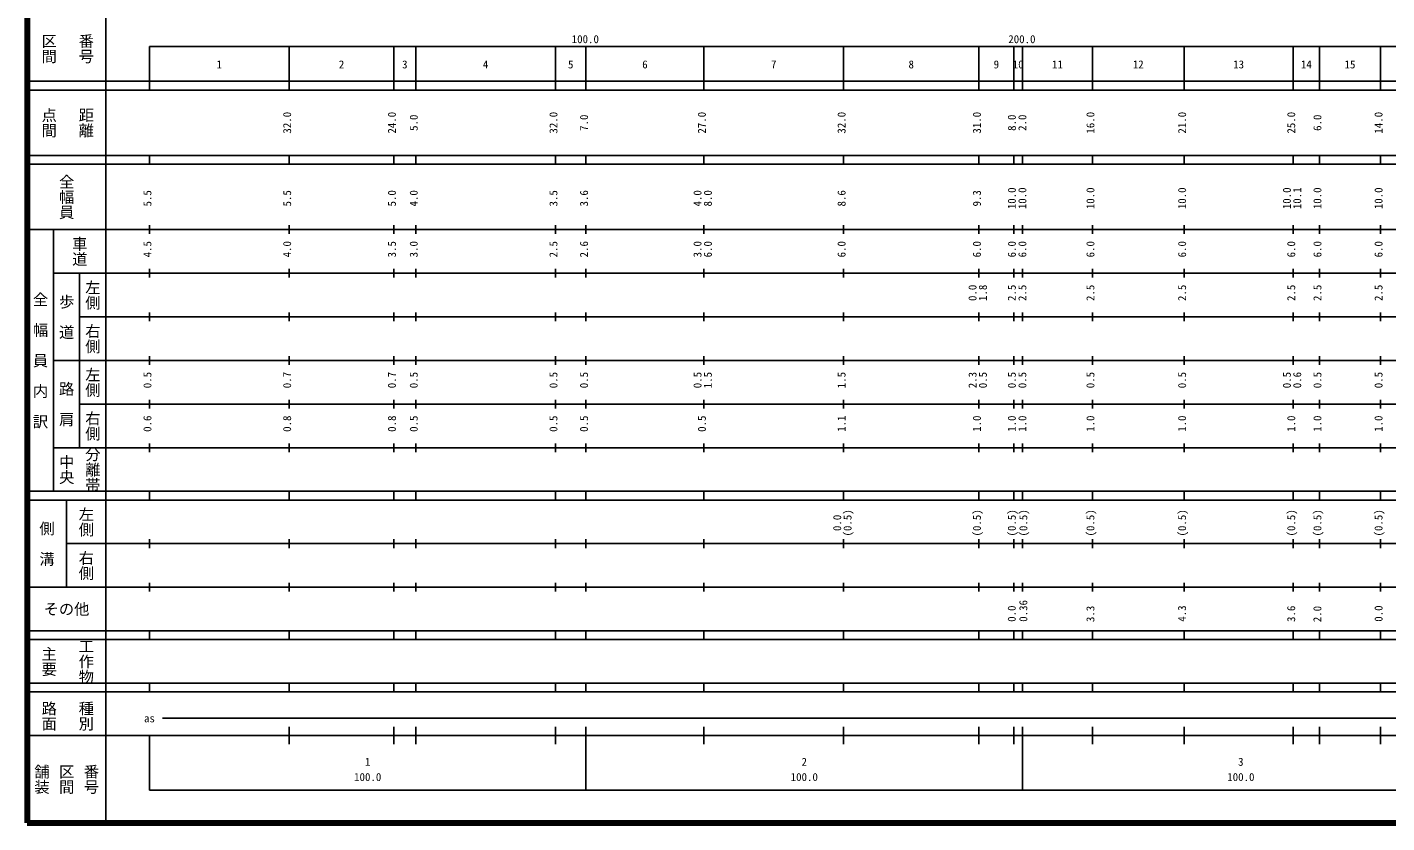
# Model space of a CAD drawing. Units: millimetres on the paper, enlarged 1000 times. Extents: x 40000 to 680000, y 20000 to 380000.
# Drawn here: x 40000 to 351433, y 20000 to 202409 of the extents above; entities that cross this region are included whole.
import ezdxf
from ezdxf.enums import TextEntityAlignment as Align

# ---------------------------------------------------------------- set-up
doc = ezdxf.new("R2010")
doc.units = ezdxf.units.MM
doc.header["$LTSCALE"] = 1000
doc.layers.add('M-TTL', color=2, linetype='Continuous', lineweight=140)
doc.layers.add('M-TTL-BAND', color=7, linetype='Continuous', lineweight=25)
doc.styles.add('@ＭＳ ゴシック', font='')
doc.styles.add('ＭＳ ゴシック', font='')
doc.styles.get('@ＭＳ ゴシック').set_extended_font_data('@MS Gothic')
doc.styles.get('ＭＳ ゴシック').set_extended_font_data('MS Gothic')

msp = doc.modelspace()

# ---------------------------------------------------------------- linework, layer by layer
at = {"layer": 'M-TTL'}
for p, q in [((40000, 380000), (40000, 20000)), ((40000, 20000), (680000, 20000))]:
    msp.add_line(p, q, dxfattribs=at)
at = {"layer": 'M-TTL-BAND'}
for p, q in [((58000, 370000), (58000, 20000)), ((68000, 198000), (579000, 198000)), ((68000, 198000), (68000, 188000)), ((100000, 188000), (100000, 198000)), ((124000, 188000), (124000, 198000)), ((129000, 188000), (129000, 198000)), ((161000, 188000), (161000, 198000)), ((168000, 188000), (168000, 198000)), ((195000, 188000), (195000, 198000)), ((227000, 188000), (227000, 198000)), ((258000, 188000), (258000, 198000)), ((266000, 188000), (266000, 198000)), ((268000, 188000), (268000, 198000)), ((284000, 188000), (284000, 198000)), ((305000, 188000), (305000, 198000)), ((330000, 188000), (330000, 198000)), ((336000, 188000), (336000, 198000)), ((350000, 188000), (350000, 198000)), ((40000, 190000), (579000, 190000)), ((40000, 188000), (579000, 188000)), ((40000, 173000), (579000, 173000)), ((68000, 171000), (68000, 173000)), ((100000, 171000), (100000, 173000)), ((124000, 171000), (124000, 173000)), ((129000, 171000), (129000, 173000)), ((161000, 171000), (161000, 173000)), ((168000, 171000), (168000, 173000)), ((195000, 171000), (195000, 173000)), ((227000, 171000), (227000, 173000)), ((258000, 171000), (258000, 173000)), ((266000, 171000), (266000, 173000)), ((268000, 171000), (268000, 173000)), ((284000, 171000), (284000, 173000)), ((305000, 171000), (305000, 173000)), ((330000, 171000), (330000, 173000)), ((336000, 171000), (336000, 173000)), ((350000, 171000), (350000, 173000)), ((40000, 171000), (579000, 171000)), ((40000, 156000), (579000, 156000)), ((46000, 96000), (46000, 156000)), ((68000, 155000), (68000, 157000)), ((100000, 155000), (100000, 157000)), ((124000, 155000), (124000, 157000)), ((129000, 155000), (129000, 157000)), ((161000, 155000), (161000, 157000)), ((168000, 155000), (168000, 157000)), ((195000, 155000), (195000, 157000)), ((227000, 155000), (227000, 157000)), ((258000, 155000), (258000, 157000)), ((266000, 155000), (266000, 157000)), ((268000, 155000), (268000, 157000)), ((284000, 155000), (284000, 157000)), ((305000, 155000), (305000, 157000)), ((330000, 155000), (330000, 157000)), ((336000, 155000), (336000, 157000)), ((350000, 155000), (350000, 157000)), ((68000, 145000), (68000, 147000)), ((100000, 145000), (100000, 147000)), ((124000, 145000), (124000, 147000)), ((129000, 145000), (129000, 147000)), ((161000, 145000), (161000, 147000)), ((168000, 145000), (168000, 147000)), ((195000, 145000), (195000, 147000)), ((227000, 145000), (227000, 147000)), ((258000, 145000), (258000, 147000)), ((266000, 145000), (266000, 147000)), ((268000, 145000), (268000, 147000)), ((284000, 145000), (284000, 147000)), ((305000, 145000), (305000, 147000)), ((330000, 145000), (330000, 147000)), ((336000, 145000), (336000, 147000)), ((350000, 145000), (350000, 147000)), ((46000, 146000), (579000, 146000)), ((52000, 146000), (52000, 106000)), ((52000, 136000), (579000, 136000)), ((68000, 135000), (68000, 137000)), ((100000, 135000), (100000, 137000)), ((124000, 135000), (124000, 137000)), ((129000, 135000), (129000, 137000)), ((161000, 135000), (161000, 137000)), ((168000, 135000), (168000, 137000)), ((195000, 135000), (195000, 137000)), ((227000, 135000), (227000, 137000)), ((258000, 135000), (258000, 137000)), ((266000, 135000), (266000, 137000)), ((268000, 135000), (268000, 137000)), ((284000, 135000), (284000, 137000)), ((305000, 135000), (305000, 137000)), ((330000, 135000), (330000, 137000)), ((336000, 135000), (336000, 137000)), ((350000, 135000), (350000, 137000)), ((46000, 126000), (579000, 126000)), ((68000, 125000), (68000, 127000)), ((100000, 125000), (100000, 127000)), ((124000, 125000), (124000, 127000)), ((129000, 125000), (129000, 127000)), ((161000, 125000), (161000, 127000)), ((168000, 125000), (168000, 127000)), ((195000, 125000), (195000, 127000)), ((227000, 125000), (227000, 127000)), ((258000, 125000), (258000, 127000)), ((266000, 125000), (266000, 127000)), ((268000, 125000), (268000, 127000)), ((284000, 125000), (284000, 127000)), ((305000, 125000), (305000, 127000)), ((330000, 125000), (330000, 127000)), ((336000, 125000), (336000, 127000)), ((350000, 125000), (350000, 127000)), ((52000, 116000), (579000, 116000)), ((68000, 115000), (68000, 117000)), ((100000, 115000), (100000, 117000)), ((124000, 115000), (124000, 117000)), ((129000, 115000), (129000, 117000)), ((161000, 115000), (161000, 117000)), ((168000, 115000), (168000, 117000)), ((195000, 115000), (195000, 117000)), ((227000, 115000), (227000, 117000)), ((258000, 115000), (258000, 117000)), ((266000, 115000), (266000, 117000)), ((268000, 115000), (268000, 117000)), ((284000, 115000), (284000, 117000)), ((305000, 115000), (305000, 117000)), ((330000, 115000), (330000, 117000)), ((336000, 115000), (336000, 117000)), ((350000, 115000), (350000, 117000)), ((46000, 106000), (579000, 106000)), ((68000, 105000), (68000, 107000)), ((100000, 105000), (100000, 107000)), ((124000, 105000), (124000, 107000)), ((129000, 105000), (129000, 107000)), ((161000, 105000), (161000, 107000)), ((168000, 105000), (168000, 107000)), ((195000, 105000), (195000, 107000)), ((227000, 105000), (227000, 107000)), ((258000, 105000), (258000, 107000)), ((266000, 105000), (266000, 107000)), ((268000, 105000), (268000, 107000)), ((284000, 105000), (284000, 107000)), ((305000, 105000), (305000, 107000)), ((330000, 105000), (330000, 107000)), ((336000, 105000), (336000, 107000)), ((350000, 105000), (350000, 107000)), ((40000, 96000), (579000, 96000)), ((40000, 94000), (579000, 94000)), ((49000, 94000), (49000, 74000)), ((68000, 94000), (68000, 96000)), ((100000, 94000), (100000, 96000)), ((124000, 94000), (124000, 96000)), ((129000, 94000), (129000, 96000)), ((161000, 94000), (161000, 96000)), ((168000, 94000), (168000, 96000)), ((195000, 94000), (195000, 96000)), ((227000, 94000), (227000, 96000)), ((258000, 94000), (258000, 96000)), ((266000, 94000), (266000, 96000)), ((268000, 94000), (268000, 96000)), ((284000, 94000), (284000, 96000)), ((305000, 94000), (305000, 96000)), ((330000, 94000), (330000, 96000)), ((336000, 94000), (336000, 96000)), ((350000, 94000), (350000, 96000)), ((68000, 83000), (68000, 85000)), ((100000, 83000), (100000, 85000)), ((124000, 83000), (124000, 85000)), ((129000, 83000), (129000, 85000)), ((161000, 83000), (161000, 85000)), ((168000, 83000), (168000, 85000)), ((195000, 83000), (195000, 85000)), ((227000, 83000), (227000, 85000)), ((258000, 83000), (258000, 85000)), ((266000, 83000), (266000, 85000)), ((268000, 83000), (268000, 85000)), ((284000, 83000), (284000, 85000)), ((305000, 83000), (305000, 85000)), ((330000, 83000), (330000, 85000)), ((336000, 83000), (336000, 85000)), ((350000, 83000), (350000, 85000)), ((49000, 84000), (579000, 84000)), ((68000, 73000), (68000, 75000)), ((100000, 73000), (100000, 75000)), ((124000, 73000), (124000, 75000)), ((129000, 73000), (129000, 75000)), ((161000, 73000), (161000, 75000)), ((168000, 73000), (168000, 75000)), ((195000, 73000), (195000, 75000)), ((227000, 73000), (227000, 75000)), ((258000, 73000), (258000, 75000)), ((266000, 73000), (266000, 75000)), ((268000, 73000), (268000, 75000)), ((284000, 73000), (284000, 75000)), ((305000, 73000), (305000, 75000)), ((330000, 73000), (330000, 75000)), ((336000, 73000), (336000, 75000)), ((350000, 73000), (350000, 75000)), ((40000, 74000), (579000, 74000)), ((40000, 64000), (579000, 64000)), ((40000, 64000), (579000, 64000)), ((68000, 62000), (68000, 64000)), ((100000, 62000), (100000, 64000)), ((124000, 62000), (124000, 64000)), ((129000, 62000), (129000, 64000)), ((161000, 62000), (161000, 64000)), ((168000, 62000), (168000, 64000)), ((195000, 62000), (195000, 64000)), ((227000, 62000), (227000, 64000)), ((258000, 62000), (258000, 64000)), ((266000, 62000), (266000, 64000)), ((268000, 62000), (268000, 64000)), ((284000, 62000), (284000, 64000)), ((305000, 62000), (305000, 64000)), ((330000, 62000), (330000, 64000)), ((336000, 62000), (336000, 64000)), ((350000, 62000), (350000, 64000)), ((40000, 62000), (579000, 62000)), ((40000, 52000), (579000, 52000)), ((40000, 50000), (579000, 50000)), ((68000, 50000), (68000, 52000)), ((100000, 50000), (100000, 52000)), ((124000, 50000), (124000, 52000)), ((129000, 50000), (129000, 52000)), ((161000, 50000), (161000, 52000)), ((168000, 50000), (168000, 52000)), ((195000, 50000), (195000, 52000)), ((227000, 50000), (227000, 52000)), ((258000, 50000), (258000, 52000)), ((266000, 50000), (266000, 52000)), ((268000, 50000), (268000, 52000)), ((284000, 50000), (284000, 52000)), ((305000, 50000), (305000, 52000)), ((330000, 50000), (330000, 52000)), ((336000, 50000), (336000, 52000)), ((350000, 50000), (350000, 52000)), ((71000, 44000), (548987, 44000)), ((100000, 38000), (100000, 42000)), ((124000, 38000), (124000, 42000)), ((129000, 38000), (129000, 42000)), ((161000, 38000), (161000, 42000)), ((168000, 27500), (168000, 42000)), ((195000, 38000), (195000, 42000)), ((227000, 38000), (227000, 42000)), ((258000, 38000), (258000, 42000)), ((266000, 38000), (266000, 42000)), ((268000, 27500), (268000, 42000)), ((284000, 38000), (284000, 42000)), ((305000, 38000), (305000, 42000)), ((330000, 38000), (330000, 42000)), ((336000, 38000), (336000, 42000)), ((350000, 38000), (350000, 42000)), ((40000, 40000), (579000, 40000)), ((68000, 40000), (68000, 27500)), ((68000, 27500), (579000, 27500))]:
    msp.add_line(p, q, dxfattribs=at)

# ---------------------------------------------------------------- texts
at = {"layer": 'M-TTL-BAND', "style": '@ＭＳ ゴシック'}
for s, p in [('区間', (45000, 197500)), ('番号', (53500, 197500)), ('点間', (45000, 180500)), ('距離', (53500, 180500)), ('全幅員', (49000, 163500)), ('車道', (52000, 151000)), ('左側', (55000, 141000)), ('全\u3000幅\u3000員\u3000内\u3000訳', (43000, 126000)), ('歩\u3000道', (49000, 136000)), ('右側', (55000, 131000)), ('左側', (55000, 121000)), ('路\u3000肩', (49000, 116000)), ('右側', (55000, 111000)), ('分離帯', (55000, 101000)), ('中央', (49000, 101000)), ('左側', (53500, 89000)), ('側\u3000溝', (44500, 84000)), ('右側', (53500, 79000)), ('主要', (45000, 57000)), ('工作物', (53500, 57000)), ('路面', (45000, 44500)), ('種別', (53500, 44500)), ('舗装', (43333, 30000)), ('区間', (49000, 30000)), ('番号', (54667, 30000))]:
    msp.add_text(s, height=2566, rotation=270, dxfattribs=at).set_placement(p, align=Align.MIDDLE_CENTER)
at = {"layer": 'M-TTL-BAND', "style": 'ＭＳ ゴシック'}
for s, p in [('100.0', (167844, 198195)), ('200.0', (267844, 198195)), ('1', (84000, 192405)), ('2', (112000, 192405)), ('3', (126500, 192405)), ('4', (145000, 192405)), ('5', (164500, 192405)), ('6', (181500, 192405)), ('7', (211000, 192405)), ('8', (242500, 192405)), ('9', (262000, 192405)), ('10', (267000, 192405)), ('11', (276000, 192405)), ('12', (294500, 192405)), ('13', (317500, 192405)), ('14', (333000, 192405)), ('15', (343000, 192405)), ('as', (68000, 42500)), ('1', (118000, 32523)), ('2', (218000, 32523)), ('3', (318000, 32523)), ('100.0', (118000, 29033)), ('100.0', (218000, 29033)), ('100.0', (318000, 29033))]:
    msp.add_text(s, height=1833, dxfattribs=at).set_placement(p, align=Align.BOTTOM_CENTER)
for s, p in [('32.0', (101000, 180500)), ('24.0', (125000, 180500)), ('5.0', (130000, 180500)), ('32.0', (162000, 180500)), ('7.0', (169000, 180500)), ('27.0', (196000, 180500)), ('32.0', (228000, 180500)), ('31.0', (259000, 180500)), ('8.0', (267000, 180500)), ('2.0', (269411, 180500)), ('16.0', (285000, 180500)), ('21.0', (306000, 180500)), ('25.0', (331000, 180500)), ('6.0', (337000, 180500)), ('14.0', (351000, 180500)), ('10.0', (267000, 163174)), ('10.0', (269411, 163174)), ('10.0', (285000, 163174)), ('10.0', (306000, 163174)), ('10.0', (330000, 163174)), ('10.1', (332370, 163174)), ('10.0', (337000, 163174)), ('10.0', (351000, 163174)), ('5.5', (69000, 163174)), ('5.5', (101000, 163174)), ('5.0', (125000, 163174)), ('4.0', (130000, 163174)), ('3.5', (162000, 163174)), ('3.6', (169000, 163174)), ('4.0', (195000, 163174)), ('8.0', (197370, 163174)), ('8.6', (228000, 163174)), ('9.3', (259000, 163174)), ('4.5', (69000, 151500)), ('4.0', (101000, 151500)), ('3.5', (125000, 151500)), ('3.0', (130000, 151500)), ('2.5', (162000, 151500)), ('2.6', (169000, 151500)), ('3.0', (195000, 151500)), ('6.0', (197370, 151500)), ('6.0', (228000, 151500)), ('6.0', (259000, 151500)), ('6.0', (267000, 151500)), ('6.0', (269411, 151500)), ('6.0', (285000, 151500)), ('6.0', (306000, 151500)), ('6.0', (331000, 151500)), ('6.0', (337000, 151500)), ('6.0', (351000, 151500)), ('0.0', (258000, 141500)), ('1.8', (260370, 141500)), ('2.5', (267000, 141500)), ('2.5', (269411, 141500)), ('2.5', (285000, 141500)), ('2.5', (306000, 141500)), ('2.5', (331000, 141500)), ('2.5', (337000, 141500)), ('2.5', (351000, 141500)), ('0.5', (69000, 121500)), ('0.7', (101000, 121500)), ('0.7', (125000, 121500)), ('0.5', (130000, 121500)), ('0.5', (162000, 121500)), ('0.5', (169000, 121500)), ('0.5', (195000, 121500)), ('1.5', (197370, 121500)), ('1.5', (228000, 121500)), ('2.3', (258000, 121500)), ('0.5', (260370, 121500)), ('0.5', (267000, 121500)), ('0.5', (269411, 121500)), ('0.5', (285000, 121500)), ('0.5', (306000, 121500)), ('0.5', (330000, 121500)), ('0.6', (332370, 121500)), ('0.5', (337000, 121500)), ('0.5', (351000, 121500)), ('0.6', (69000, 111500)), ('0.8', (101000, 111500)), ('0.8', (125000, 111500)), ('0.5', (130000, 111500)), ('0.5', (162000, 111500)), ('0.5', (169000, 111500)), ('0.5', (196000, 111500)), ('1.1', (228000, 111500)), ('1.0', (259000, 111500)), ('1.0', (267000, 111500)), ('1.0', (269411, 111500)), ('1.0', (285000, 111500)), ('1.0', (306000, 111500)), ('1.0', (331000, 111500)), ('1.0', (337000, 111500)), ('1.0', (351000, 111500)), ('0.0', (227000, 88764)), ('(0.5)', (229370, 88764)), ('(0.5)', (259000, 88764)), ('(0.5)', (267000, 88764)), ('(0.5)', (269631, 88764)), ('(0.5)', (285000, 88764)), ('(0.5)', (306000, 88764)), ('(0.5)', (331000, 88764)), ('(0.5)', (337000, 88764)), ('(0.5)', (351000, 88764)), ('0.0', (266979, 67950)), ('0.36', (269627, 68586)), ('3.3', (284997, 67894)), ('4.3', (305976, 67976)), ('3.6', (330988, 67921)), ('2.0', (336977, 67859)), ('0.0', (351006, 67971))]:
    msp.add_text(s, height=1833, rotation=90, dxfattribs=at).set_placement(p, align=Align.BOTTOM_CENTER)
msp.add_text('その他', height=2566, dxfattribs=at).set_placement((49000, 69000), align=Align.MIDDLE_CENTER)

doc.saveas('drawing.dxf')
